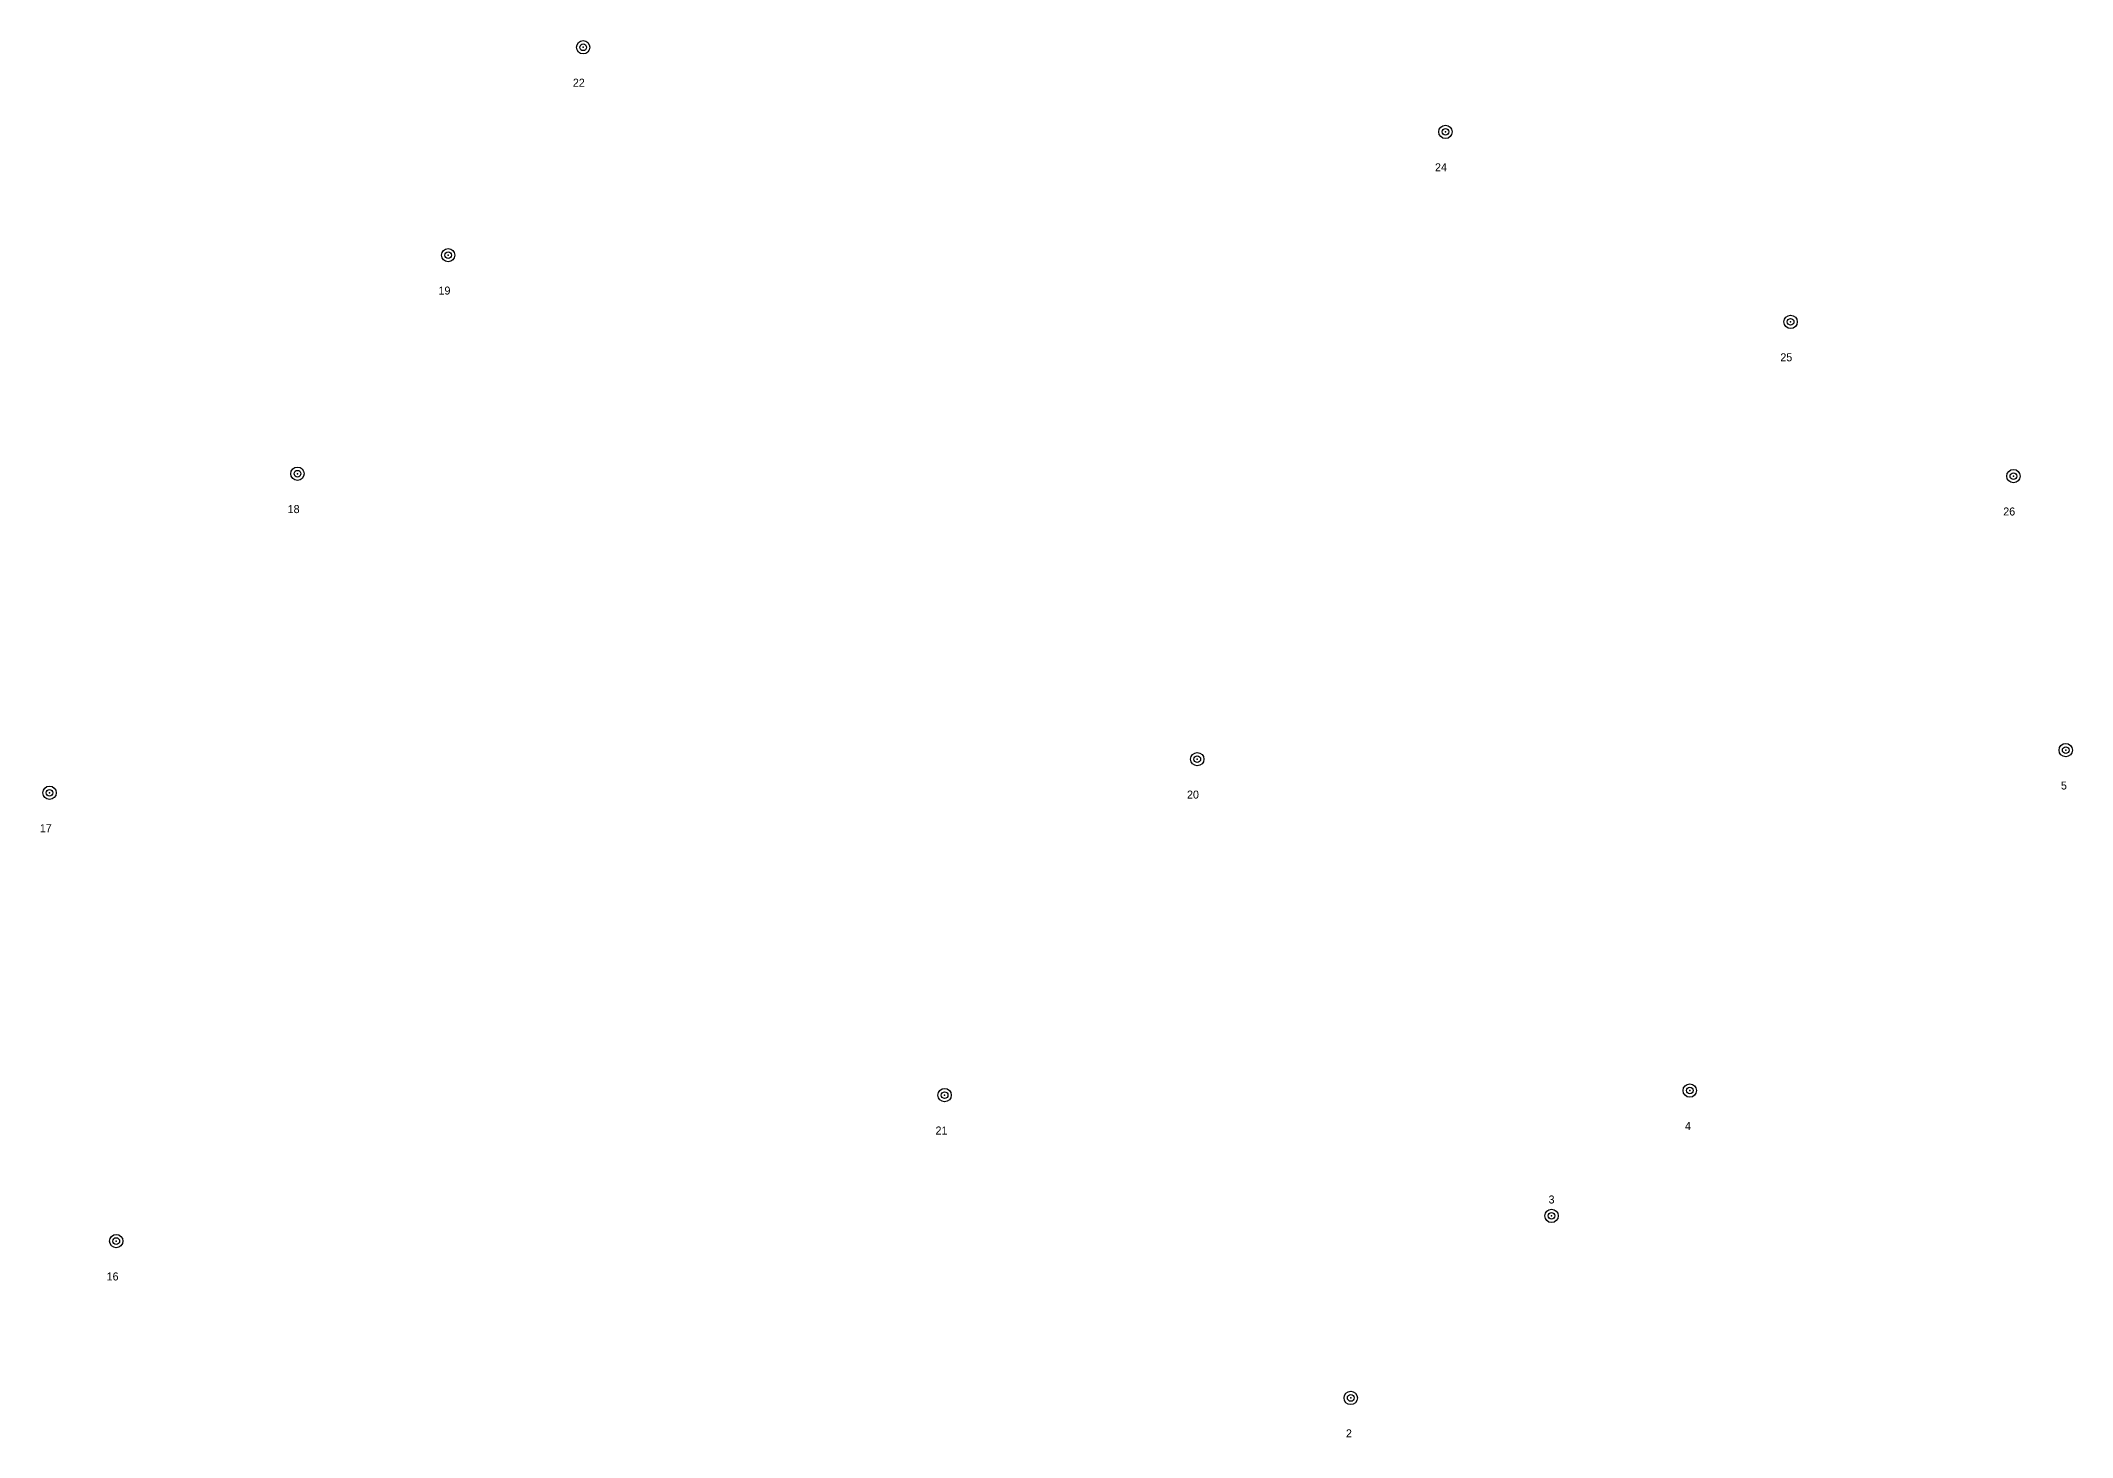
# Model space of a CAD drawing. Extents: x -1 to 151815, y -1 to 243817.
# Drawn here: x 151619.6 to 151695.7, y 243479.5 to 243531.8 of the extents above; entities that cross this region are included whole.
import ezdxf
from ezdxf.enums import TextEntityAlignment as Align

# ---------------------------------------------------------------- set-up
doc = ezdxf.new("R2010")
doc.units = 0
doc.header["$PDSIZE"] = 0.4
doc.layers.add('C1610_0', color=7, linetype='Continuous')
doc.styles.add('HEBTXT', font='HEBTXT')

# ---------------------------------------------------------------- blocks, each defined once
blk = doc.blocks.new('C1610')
for radius in [1, 0.5]:
    blk.add_circle((0, 0, 1), radius)
at = {"color": 255}
blk.add_point((0, 0), dxfattribs=at)
at = {"style": 'HEBTXT'}
blk.add_attdef('POINT_NAME', text='', height=1.2, dxfattribs=at).set_placement((0, 1.5), align=Align.BOTTOM_CENTER)
blk.add_attdef('MARK_DESC', text='', height=1.2, dxfattribs=at).set_placement((0.03, -1.73), align=Align.TOP_CENTER)
at = {"style": 'HEBTXT', "flags": 1}
for tag, p in [('CLASS', (0, -5.76)), ('MARK', (0, -4.26)), ('SOURCE', (0, -7.26)), ('TOPO', (0, -8.76)), ('COMMENT', (0, -11.76)), ('HEIGHT', (0, -10.26))]:
    blk.add_attdef(tag, text='', height=1, dxfattribs=at).set_placement(p, align=Align.MIDDLE)

msp = doc.modelspace()

# ---------------------------------------------------------------- block references
at = {"layer": 'C1610_0'}
ref = msp.add_blockref('C1610', (151639.91, 243531.59), dxfattribs=dict(at, xscale=0.25, yscale=0.25, zscale=0.25))
ref.add_attrib('POINT_NAME', '22', dxfattribs={"layer": '0', "height": 0.3, "style": 'HEBTXT'}).set_placement((151639.748, 243530.023), align=Align.BOTTOM_CENTER)
ref = msp.add_blockref('C1610', (151672.23, 243528.42), dxfattribs=dict(at, xscale=0.25, yscale=0.25, zscale=0.25))
ref.add_attrib('POINT_NAME', '24', dxfattribs={"layer": '0', "height": 0.3, "style": 'HEBTXT'}).set_placement((151672.063, 243526.853), align=Align.BOTTOM_CENTER)
ref = msp.add_blockref('C1610', (151634.85, 243523.8), dxfattribs=dict(at, xscale=0.25, yscale=0.25, zscale=0.25))
ref.add_attrib('POINT_NAME', '19', dxfattribs={"layer": '0', "height": 0.3, "style": 'HEBTXT'}).set_placement((151634.712, 243522.233), align=Align.BOTTOM_CENTER)
ref = msp.add_blockref('C1610', (151685.17, 243521.3), dxfattribs=dict(at, xscale=0.25, yscale=0.25, zscale=0.25))
ref.add_attrib('POINT_NAME', '25', dxfattribs={"layer": '0', "height": 0.3, "style": 'HEBTXT'}).set_placement((151685.008, 243519.733), align=Align.BOTTOM_CENTER)
ref = msp.add_blockref('C1610', (151629.2, 243515.61), dxfattribs=dict(at, xscale=0.25, yscale=0.25, zscale=0.25))
ref.add_attrib('POINT_NAME', '18', dxfattribs={"layer": '0', "height": 0.3, "style": 'HEBTXT'}).set_placement((151629.057, 243514.043), align=Align.BOTTOM_CENTER)
ref = msp.add_blockref('C1610', (151693.52, 243515.52), dxfattribs=dict(at, xscale=0.25, yscale=0.25, zscale=0.25))
ref.add_attrib('POINT_NAME', '26', dxfattribs={"layer": '0', "height": 0.3, "style": 'HEBTXT'}).set_placement((151693.363, 243513.953), align=Align.BOTTOM_CENTER)
ref = msp.add_blockref('C1610', (151695.48, 243505.25), dxfattribs=dict(at, xscale=0.25, yscale=0.25, zscale=0.25))
ref.add_attrib('POINT_NAME', '5', dxfattribs={"layer": '0', "height": 0.3, "style": 'HEBTXT'}).set_placement((151695.413, 243503.683), align=Align.BOTTOM_CENTER)
ref = msp.add_blockref('C1610', (151662.93, 243504.91), dxfattribs=dict(at, xscale=0.25, yscale=0.25, zscale=0.25))
ref.add_attrib('POINT_NAME', '20', dxfattribs={"layer": '0', "height": 0.3, "style": 'HEBTXT'}).set_placement((151662.768, 243503.343), align=Align.BOTTOM_CENTER)
ref = msp.add_blockref('C1610', (151619.91, 243503.65), dxfattribs=dict(at, xscale=0.25, yscale=0.25, zscale=0.25))
ref.add_attrib('POINT_NAME', '17', dxfattribs={"layer": '0', "height": 0.3, "style": 'HEBTXT'}).set_placement((151619.767, 243502.083), align=Align.BOTTOM_CENTER)
ref = msp.add_blockref('C1610', (151653.46, 243492.32), dxfattribs=dict(at, xscale=0.25, yscale=0.25, zscale=0.25))
ref.add_attrib('POINT_NAME', '21', dxfattribs={"layer": '0', "height": 0.3, "style": 'HEBTXT'}).set_placement((151653.341, 243490.753), align=Align.BOTTOM_CENTER)
ref = msp.add_blockref('C1610', (151681.39, 243492.49), dxfattribs=dict(at, xscale=0.25, yscale=0.25, zscale=0.25))
ref.add_attrib('POINT_NAME', '4', dxfattribs={"layer": '0', "height": 0.3, "style": 'HEBTXT'}).set_placement((151681.319, 243490.923), align=Align.BOTTOM_CENTER)
at = {"layer": 'C1610_0', "xscale": 0.25, "yscale": 0.25, "zscale": 0.25}
msp.add_blockref('C1610', (151676.208, 243487.793), dxfattribs=at).add_auto_attribs({'POINT_NAME': '3'})
at = {"layer": 'C1610_0'}
ref = msp.add_blockref('C1610', (151622.41, 243486.85), dxfattribs=dict(at, xscale=0.25, yscale=0.25, zscale=0.25))
ref.add_attrib('POINT_NAME', '16', dxfattribs={"layer": '0', "height": 0.3, "style": 'HEBTXT'}).set_placement((151622.272, 243485.283), align=Align.BOTTOM_CENTER)
ref = msp.add_blockref('C1610', (151668.68, 243480.97), dxfattribs=dict(at, xscale=0.25, yscale=0.25, zscale=0.25))
ref.add_attrib('POINT_NAME', '2', dxfattribs={"layer": '0', "height": 0.3, "style": 'HEBTXT'}).set_placement((151668.613, 243479.403), align=Align.BOTTOM_CENTER)

doc.saveas('drawing.dxf')
